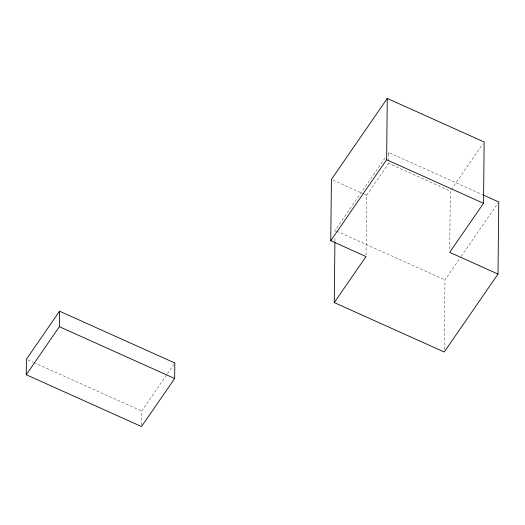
<?xml version="1.0" encoding="UTF-8"?>
<svg xmlns="http://www.w3.org/2000/svg" width="525" height="525" viewBox="0 0 525 525"><rect width="100%" height="100%" fill="white"/><g stroke="black" fill="none" stroke-linecap="round" stroke-linejoin="round"><path stroke-width="0.39" stroke-dasharray="2.62 1.97" d="M141.533 424.922L141.678 411.036L166.996 374.345M334.917 241.132L334.963 237.031M335.016 232.116L335.029 230.482L386.013 156.581M366.043 254.92L366.667 195.261L388.684 163.354L388.697 161.812M388.703 161.037L388.795 152.552L482.291 194.585M444.255 349.545L444.983 279.91L460.747 257.066M449.715 249.086L450.319 191.061L388.684 163.354M167.455 373.675L174.818 363.005M387.87 153.891L388.795 152.552M451.251 189.722L482.777 144.021M461.206 256.397L498.284 202.65M332.883 180.075L363.727 193.942M364.462 194.27L366.667 195.261M336.525 231.151L444.983 279.91M27.897 359.887L33.108 362.23M33.849 362.565L141.678 411.036"/><path stroke-width="0.79" d="M26.25 374.732L26.414 359.218L59.555 311.187L174.818 363.005L174.654 378.518L141.514 426.556L26.25 374.732L59.391 326.701L59.555 311.187M334.274 302.577L366.023 256.554L330.77 240.706L331.413 179.412L387.273 98.444L484.168 142.006L483.525 203.3L449.682 252.354L497.995 274.076L444.229 352.006L334.274 302.577L334.911 241.946M330.77 240.706L386.63 159.738L387.273 98.444M497.995 274.076L498.75 201.981L483.039 194.919M386.63 159.738L483.525 203.3M59.391 326.701L174.654 378.518"/></g></svg>
